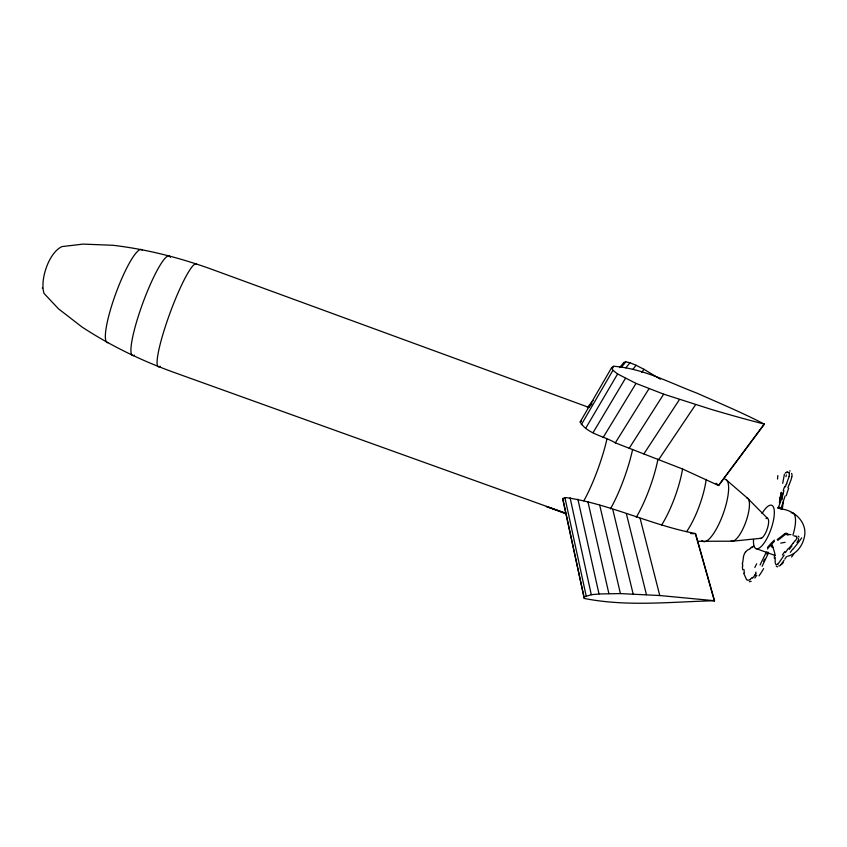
<?xml version="1.0" encoding="UTF-8"?>
<svg xmlns="http://www.w3.org/2000/svg" width="847" height="847" viewBox="0 0 847 847"><rect width="100%" height="100%" fill="white"/><g stroke="black" fill="none" stroke-linecap="round" stroke-linejoin="round"><path stroke-width="1.27" d="M742.639 564.113L742.692 566.505M775.174 557.442L775.174 562.673L775.958 564.727A7.136 2.34 -67.5 0 0 778.234 563.562M565.68 513.261L174.831 372.712C142.222 361.002 110.872 345.957 81.905 326.931L58.454 308.784L44.023 293.411C39.745 280.103 48.703 252.65 61.979 246.583L83.175 244.105L112.979 245.281C146.827 249.272 179.988 257.806 212.015 269.388L589.258 407.545M42.35 288.393L42.371 287.789M742.66 562.884L743.518 556.85M764.375 424.135C742.819 412.923 719.421 403.13 696.933 393.146C669.839 382.855 642.968 368.413 613.662 366.264L611.619 367.672L580.153 421.997C587.183 433.96 604.335 436.099 615.324 442.854L682.566 468.994L718.648 485.553L764.375 424.135L749.775 420.292A831.87 381.563 24.2 0 1 711.374 409.429L663.699 394.162L636.033 383.395L617.601 373.961L612.932 370.33L611.619 367.672M771.924 546.241L772.39 545.521L774.486 552.276A54.917 18.962 -67.1 0 1 774.677 553.049L775.016 554.669M782.702 483.319L784.417 474.204M783.39 501.509L782.268 509.132M780.892 493.769L779.473 503.086L781.336 492.213L779.484 501.699M791.733 476.999L791.331 478.767A8.502 2.668 -69.9 0 1 790.907 480.143L789.33 484.198M789.235 476.258L785.36 486.866M780.86 508.941L785.074 495.993M781.209 499.592L782.586 494.944A56.463 15.31 -71 0 1 782.988 493.547M780.934 500.524L778.277 507.967M783.02 493.547L783.92 490.752M787.869 487.745L789.15 484.643M786.376 484.41L786.757 483.521M766.874 554.277L767.911 551.969M764.301 559.888L764.672 559.094M768.25 553.462L762.109 566.262M763.549 561.487L763.92 560.693M766.376 551.99L760.077 564.949M612.349 368.519L613.662 366.264M581.338 424.643L612.932 370.33M585.69 428.275L617.601 373.961M593.048 432.679L625.414 378.397M603.096 437.581L636.033 383.395M615.324 442.854L648.993 388.72M756 572.106L755.545 572.826M629.205 448.243L663.699 394.162M745.434 552.276L747.308 550.158L750.061 548.877M643.868 453.918L679.474 399.519M784.873 559.052L786.471 556.627M784.153 555.187L778.213 563.806M784.1 560.238L780.818 564.748M658.786 459.498L695.609 404.665M777.631 508.031L781.95 509.047C796.032 510.879 808.419 524.092 803.972 538.628C801.876 546.749 795.873 554.234 787.488 556.31M754.804 578.035L756.816 575.293M764.396 423.839L718.669 485.257L716.086 483.277M794.973 540.799L793.099 543.171M789.108 548.221L792.94 543.372M641.592 372.415L644.006 369.324L659.061 378.387M632.825 369.419L636.108 365.279L644.006 369.324M625.806 367.916L629.935 362.749L636.108 365.279M589.523 406.835L591.989 403.765M621.645 366.931L625.753 361.817L629.935 362.749M587.352 407.651L593.144 400.472M619.623 367.63L623.763 362.505L625.753 361.817M565.891 497.634L562.577 498.512L584.282 598.437C626.875 606.928 671.459 601.815 714.54 600.735L695.535 533.525C651.565 525.299 610.676 504.261 566.537 497.655M752.136 577.485L750.22 579.348M771.765 544.801L772.379 545.468M777.811 540.344L785.677 534.192L787.636 534.87M777.186 539.613L784.947 533.652A2.139 2.065 -79 0 1 788.197 534.891M751.787 547.797L753.068 546.643A51.794 18.655 -73 0 0 753.724 545.966M580.153 421.997L581.518 421.033M751.141 581.328L749.373 581.73M786.26 472.467L787.054 472.097M583.731 597.061L591.301 594.721L599.009 593.969L620.428 593.588L659.771 595.526L714.54 600.735M778.848 507.279L778.234 507.702M761.506 538.237L732.57 541.191L697.97 541.297M692.041 533.621L695.387 533.726L714.392 600.925M690.697 533.578L691.353 533.599M790.95 534.626L785.487 534.309L784.947 533.652M789.573 470.953L790.209 471.017M771.395 545.246L772.051 545.913M565.754 513.271L546.357 506.485L566.061 513.854M755.683 548.443L775.386 555.579M776.286 566.315L777.567 566.855M779.145 507.321L781.675 508.878M659.707 378.789L660.353 379.202M562.577 498.512L563.7 500.778M725.847 479.487L747.298 498.004M746.525 579.454L743.624 573.175M748.409 499.095L767.53 518.353M796.254 536.225L796.688 537.146M798.266 536.098L799.028 537.093M798.298 538.512L798.562 539.031A9.741 2.615 -45.4 0 1 798.52 539.814M791.553 473.388L791.649 473.547A6.85 2.149 -69.9 0 1 791.881 476.861M789.182 472.732L787.466 471.991A38.369 10.947 85.7 0 0 787.043 472.001M563.213 500.355L584.282 598.437M640.11 518.364L659.771 595.526M626.42 513.896L646.43 594.626M612.794 509.555L633.133 593.948M599.74 505.267L620.428 593.588M587.934 501.784L608.877 593.588M577.887 499.243L599.009 593.969M570.095 497.814L591.301 594.721M564.917 497.581L586.124 595.769M623.763 362.505L623.943 363.712M791.183 512.784A23.017 7.782 -70.3 0 1 792.877 535.177M762.014 513.515A23.049 7.411 -70.3 0 1 774.317 511.196A23.049 7.411 -70.3 0 1 763.74 543.573A23.049 7.411 -70.3 0 1 753.534 539.444M763.634 568.623A103.239 77.649 84.5 0 1 759.028 575.854M756 573.461A47.845 32.207 -87.9 0 1 752.496 578.183M750.251 579.475A6.405 4.14 -85.2 0 1 746.472 579.613M744.386 572.943A48.639 39.195 -31.1 0 1 743.952 569.449M742.713 569.724A62.953 51.106 -12.6 0 1 742.353 566.558M742.343 564.24A37.808 24.531 -58 0 1 742.364 563.011M743.37 556.871A6.66 2.425 -71.8 0 1 745.413 552.096M751.945 546.866A22.456 7.348 -68.3 0 1 750.241 548.157M755.778 573.938A49.444 32.175 -85.8 0 1 754.878 575.293M756.657 563.816A105.833 71.624 -88.3 0 1 754.804 567.479M782.85 493.145A50.068 4.108 -86.5 0 1 782.056 499.73M785.963 476.639A49.645 14.187 64.1 0 1 786.355 474.923M785.264 473.102A64.054 18.909 53.5 0 1 786.397 472.668M789.118 472.88A6.829 1.98 -71.8 0 1 789.108 476.363M783.2 490.519A23.61 8.385 -71.3 0 1 784.788 486.263M786.238 495.686A29.804 7.835 -71.1 0 1 788.652 488.348M777.832 475.569A118.241 15.691 -88 0 1 777.514 479.063M780.712 543.139A115.256 26.733 -31 0 1 785.169 542.324M793.84 535.897A51.815 13.764 -41 0 1 796.064 536.405M796.741 537.104A6.829 1.832 -44.9 0 1 795.386 540.651M790.315 552.339A50.068 15.722 -49.9 0 1 792.591 549.322M782.437 555.05A63.557 29.941 -47.5 0 1 784.756 551.577M774.412 555.664A23.737 7.072 -71.3 0 1 774.38 558.512M767.456 548.962A21.27 3.293 -41.1 0 1 774.37 541.381M780.807 564.885A7.168 2.456 -69.8 0 1 778.774 565.86M783.189 562.546A36.76 2.022 -58.1 0 1 782.236 563.986M791.585 557.04A62.636 24.065 -48.8 0 1 793.798 553.949M785.36 552.593A49.02 21.461 -47.6 0 1 788.441 548.337M789.288 549.332A32.154 7.919 -50.2 0 1 791.966 545.902M801.696 537.856A15.087 1.482 -50.9 0 1 792.803 549.375M798.35 539.984A5.654 1.218 -48.6 0 1 796.942 542.387M772.845 547.236A1.408 0.889 13.4 0 1 772.03 546.262M771.638 544.748A3.293 2.287 -5.3 0 0 771.268 545.214A2.139 1.62 11.8 0 0 772.835 547.395M767.446 547.533A20.953 3.579 -40.7 0 1 774.37 540.121M606.907 439.159A53.943 9.942 -70.2 0 1 583.858 500.81M632.614 449.439A53.16 10.852 -70.2 0 1 610.443 508.878M657.96 459.148A50.831 11.382 -70.2 0 1 636.266 517.263M706.176 479.381A40.921 10.778 -70.2 0 1 686.61 531.63M682.566 468.994A46.807 11.403 -70.2 0 1 661.634 524.992M724.905 479.243A33.012 9.338 -70.3 0 1 722.66 515.22A33.012 9.338 -70.3 0 1 701.93 540.46M746.609 497.803A22.922 6.935 -70.3 0 1 745.868 521.847A22.922 6.935 -70.3 0 1 731.173 540.862M108.088 342.686A49.571 8.968 -69.8 0 1 115.997 292.988A49.571 8.968 -69.8 0 1 142.211 250.024M134.451 355.158A53.075 8.502 -69.8 0 1 142.921 302.792A53.075 8.502 -69.8 0 1 170.406 257.393M160.157 366.264A54.78 7.634 -69.8 0 1 169.178 315.317A54.78 7.634 -69.8 0 1 196.769 264.359M766.006 518.533A10.704 3.441 -70.3 0 1 767.541 527.999A10.704 3.441 -70.3 0 1 759.992 538.364"/></g></svg>
